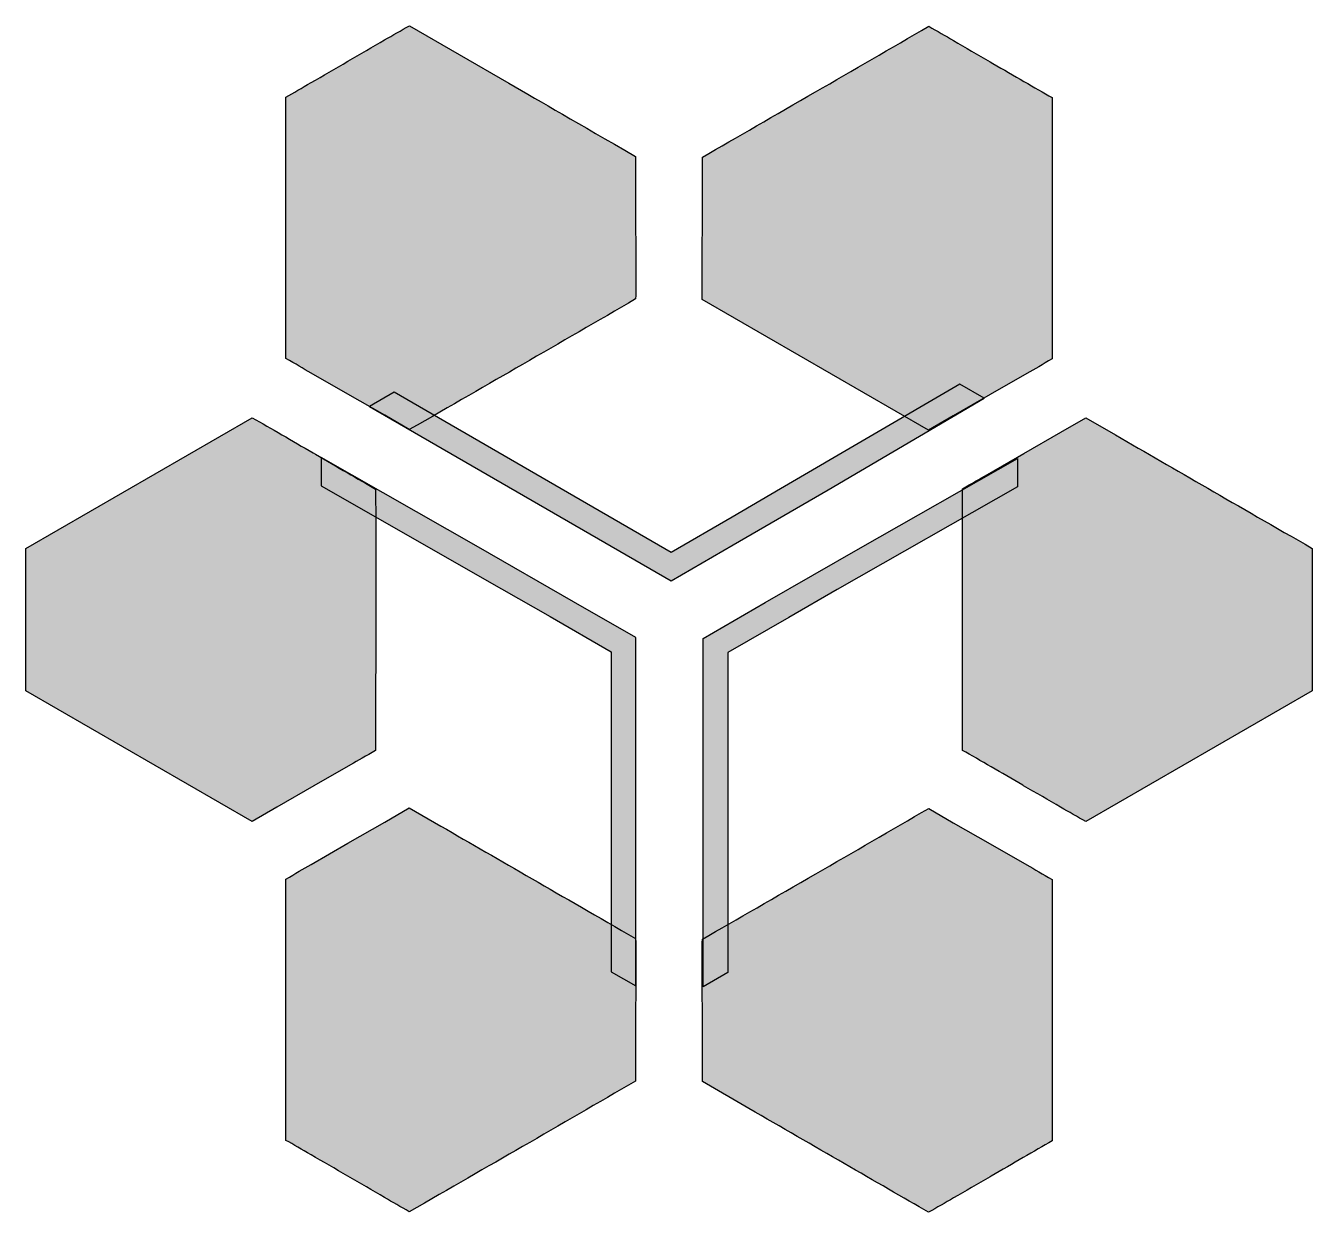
# Model space of a CAD drawing. Header units: centimetres. Extents: x -18.6 to 18.8, y -13 to 11.8.
# Drawn here: x 4.418 to 8.015, y 8.481 to 11.798 of the extents above; entities that cross this region are included whole.
import ezdxf

# ---------------------------------------------------------------- set-up
doc = ezdxf.new("R2010")
doc.units = ezdxf.units.CM
doc.header["$MEASUREMENT"] = 0
doc.layers.add('Layer 1', color=7, linetype='Continuous')

msp = doc.modelspace()

# ---------------------------------------------------------------- hatches: boundary and pattern name
at = {"layer": 'Layer 1', "true_color": 0xd2d3d5}
h = msp.add_hatch(color=254, dxfattribs=at)
edge = h.paths.add_edge_path()
edge.add_spline(control_points=[(5.14518, 11.59855), (5.14518, 11.59855), (5.14513, 10.86805), (5.14513, 10.86805), (5.17147, 10.85254), (5.1945, 10.83914), (5.21547, 10.82705), (5.21547, 10.82705), (5.31843, 10.76816), (5.31843, 10.76816), (5.31843, 10.76816), (5.42136, 10.70889), (5.42136, 10.70889), (5.42136, 10.70889), (5.49032, 10.66894), (5.49032, 10.66894), (5.60727, 10.73598), (5.71075, 10.79557), (5.8066, 10.85093), (5.9122, 10.91194), (6.01775, 10.97308), (6.1232, 11.03421), (6.12337, 11.05946), (6.12343, 11.08651), (6.12342, 11.11455), (6.12341, 11.15282), (6.12325, 11.19307), (6.12312, 11.23329), (6.12312, 11.23329), (6.1231, 11.24116), (6.1231, 11.24116), (6.12288, 11.30835), (6.12267, 11.37526), (6.12305, 11.43265), (5.95822, 11.5276), (5.86163, 11.58343), (5.76834, 11.63736), (5.76834, 11.63736), (5.49037, 11.79803), (5.49037, 11.79803), (5.46713, 11.78484), (5.44391, 11.77152), (5.42083, 11.75817), (5.38771, 11.73903), (5.35291, 11.71878), (5.31816, 11.69854), (5.28343, 11.67834), (5.24866, 11.6581), (5.21552, 11.63896), (5.1899, 11.62416), (5.16602, 11.61043), (5.14518, 11.59855)], knot_values=[0, 0, 0, 0, 0.0588235, 0.0588235, 0.0588235, 0.1176471, 0.1176471, 0.1176471, 0.1764706, 0.1764706, 0.1764706, 0.2352941, 0.2352941, 0.2352941, 0.2941176, 0.2941176, 0.2941176, 0.3529412, 0.3529412, 0.3529412, 0.4117647, 0.4117647, 0.4117647, 0.4705882, 0.4705882, 0.4705882, 0.5294118, 0.5294118, 0.5294118, 0.5882353, 0.5882353, 0.5882353, 0.6470588, 0.6470588, 0.6470588, 0.7058824, 0.7058824, 0.7058824, 0.7647059, 0.7647059, 0.7647059, 0.8235294, 0.8235294, 0.8235294, 0.8823529, 0.8823529, 0.8823529, 0.9411765, 0.9411765, 0.9411765, 1, 1, 1, 1], degree=3, periodic=1)
h = msp.add_hatch(color=254, dxfattribs=at)
edge = h.paths.add_edge_path()
edge.add_spline(control_points=[(7.28767, 10.86649), (7.28767, 10.86649), (7.28763, 11.59699), (7.28763, 11.59699), (7.23954, 11.62435), (7.18103, 11.65839), (7.12228, 11.69255), (7.12228, 11.69255), (7.11466, 11.69698), (7.11466, 11.69698), (7.0799, 11.71722), (7.0451, 11.73748), (7.01199, 11.75662), (6.98896, 11.76992), (6.96584, 11.7832), (6.94259, 11.79639), (6.8372, 11.73529), (6.73174, 11.67416), (6.62622, 11.61317), (6.51264, 11.54753), (6.4052, 11.48556), (6.30976, 11.43083), (6.31013, 11.37349), (6.30993, 11.30668), (6.30971, 11.23959), (6.30971, 11.23959), (6.30969, 11.23173), (6.30969, 11.23173), (6.30956, 11.19153), (6.3094, 11.15127), (6.30939, 11.11299), (6.30938, 11.08493), (6.30945, 11.05786), (6.30961, 11.03259), (6.30961, 11.03259), (6.94238, 10.66732), (6.94238, 10.66732), (6.94238, 10.66732), (7.01145, 10.70733), (7.01145, 10.70733), (7.01145, 10.70733), (7.11439, 10.76661), (7.11439, 10.76661), (7.11439, 10.76661), (7.21734, 10.82549), (7.21734, 10.82549), (7.23845, 10.83768), (7.26135, 10.851), (7.28767, 10.86649)], knot_values=[0, 0, 0, 0, 0.0625, 0.0625, 0.0625, 0.125, 0.125, 0.125, 0.1875, 0.1875, 0.1875, 0.25, 0.25, 0.25, 0.3125, 0.3125, 0.3125, 0.375, 0.375, 0.375, 0.4375, 0.4375, 0.4375, 0.5, 0.5, 0.5, 0.5625, 0.5625, 0.5625, 0.625, 0.625, 0.625, 0.6875, 0.6875, 0.6875, 0.75, 0.75, 0.75, 0.8125, 0.8125, 0.8125, 0.875, 0.875, 0.875, 0.9375, 0.9375, 0.9375, 1, 1, 1, 1], degree=3, periodic=1)
at = {"layer": 'Layer 1', "true_color": 0x373435}
h = msp.add_hatch(color=250, dxfattribs=at)
edge = h.paths.add_edge_path()
edge.add_spline(control_points=[(7.09804, 10.75653), (7.09804, 10.75653), (6.66182, 10.501), (6.66182, 10.501), (6.66182, 10.501), (6.39601, 10.3469), (6.39601, 10.3469), (6.39601, 10.3469), (6.2225, 10.24631), (6.2225, 10.24631), (6.2225, 10.24631), (5.37915, 10.73349), (5.37915, 10.73349), (5.37915, 10.73349), (5.44808, 10.77328), (5.44808, 10.77328), (5.44808, 10.77328), (6.22275, 10.32576), (6.22275, 10.32576), (6.22275, 10.32576), (6.39289, 10.4244), (6.39289, 10.4244), (6.39289, 10.4244), (6.5284, 10.50297), (6.5284, 10.50297), (6.5284, 10.50297), (7.0295, 10.79611), (7.0295, 10.79611), (7.0295, 10.79611), (7.09804, 10.75653), (7.09804, 10.75653)], knot_values=[0, 0, 0, 0, 0.1, 0.1, 0.1, 0.2, 0.2, 0.2, 0.3, 0.3, 0.3, 0.4, 0.4, 0.4, 0.5, 0.5, 0.5, 0.6, 0.6, 0.6, 0.7, 0.7, 0.7, 0.8, 0.8, 0.8, 0.9, 0.9, 0.9, 1, 1, 1, 1], degree=3, periodic=1)
at = {"layer": 'Layer 1', "true_color": 0xd2d3d5}
h = msp.add_hatch(color=254, dxfattribs=at)
edge = h.paths.add_edge_path()
edge.add_spline(control_points=[(5.05082, 10.70225), (5.05082, 10.70225), (4.41805, 10.33686), (4.41805, 10.33686), (4.41844, 10.27894), (4.41823, 10.2113), (4.418, 10.14345), (4.418, 10.14345), (4.41798, 10.13756), (4.41798, 10.13756), (4.41785, 10.09736), (4.4177, 10.05711), (4.41769, 10.01883), (4.41769, 9.99077), (4.41775, 9.96371), (4.41792, 9.93844), (4.41792, 9.93844), (5.05067, 9.57315), (5.05067, 9.57315), (5.05067, 9.57315), (5.11989, 9.61325), (5.11989, 9.61325), (5.11989, 9.61325), (5.22297, 9.67262), (5.22297, 9.67262), (5.22297, 9.67262), (5.3258, 9.73141), (5.3258, 9.73141), (5.34672, 9.74349), (5.36956, 9.75678), (5.39577, 9.77222), (5.39583, 9.82437), (5.39602, 9.85863), (5.39621, 9.99928), (5.39643, 10.16711), (5.39665, 10.335), (5.39603, 10.50277), (5.34719, 10.53056), (5.28775, 10.56514), (5.22814, 10.59982), (5.22814, 10.59982), (5.22116, 10.60389), (5.22116, 10.60389), (5.16244, 10.63804), (5.10378, 10.67218), (5.05082, 10.70225)], knot_values=[0, 0, 0, 0, 0.0666667, 0.0666667, 0.0666667, 0.1333333, 0.1333333, 0.1333333, 0.2, 0.2, 0.2, 0.2666667, 0.2666667, 0.2666667, 0.3333333, 0.3333333, 0.3333333, 0.4, 0.4, 0.4, 0.4666667, 0.4666667, 0.4666667, 0.5333333, 0.5333333, 0.5333333, 0.6, 0.6, 0.6, 0.6666667, 0.6666667, 0.6666667, 0.7333333, 0.7333333, 0.7333333, 0.8, 0.8, 0.8, 0.8666667, 0.8666667, 0.8666667, 0.9333333, 0.9333333, 0.9333333, 1, 1, 1, 1], degree=3, periodic=1)
h = msp.add_hatch(color=254, dxfattribs=at)
edge = h.paths.add_edge_path()
edge.add_spline(control_points=[(7.38194, 9.57296), (7.38194, 9.57296), (8.01475, 9.93834), (8.01475, 9.93834), (8.01437, 9.99629), (8.01459, 10.06394), (8.01481, 10.13178), (8.01481, 10.13178), (8.01483, 10.13764), (8.01483, 10.13764), (8.01496, 10.17784), (8.01511, 10.21809), (8.01512, 10.25637), (8.01513, 10.28442), (8.01506, 10.31146), (8.0149, 10.33673), (7.80078, 10.45978), (7.63333, 10.55664), (7.46514, 10.65388), (7.46514, 10.65388), (7.38198, 10.70197), (7.38198, 10.70197), (7.38198, 10.70197), (7.31245, 10.66169), (7.31245, 10.66169), (7.31245, 10.66169), (7.20889, 10.60203), (7.20889, 10.60203), (7.20889, 10.60203), (7.10657, 10.54353), (7.10657, 10.54353), (7.08585, 10.53157), (7.06319, 10.51839), (7.03695, 10.50293), (7.0376, 10.33495), (7.03736, 10.16682), (7.03713, 9.99875), (7.03713, 9.99875), (7.03711, 9.77224), (7.03711, 9.77224), (7.08628, 9.74426), (7.14613, 9.70943), (7.20604, 9.67454), (7.20604, 9.67454), (7.20789, 9.67347), (7.20789, 9.67347), (7.24297, 9.65306), (7.27812, 9.6326), (7.31158, 9.61326), (7.33496, 9.59976), (7.35842, 9.58629), (7.38194, 9.57296)], knot_values=[0, 0, 0, 0, 0.0588235, 0.0588235, 0.0588235, 0.1176471, 0.1176471, 0.1176471, 0.1764706, 0.1764706, 0.1764706, 0.2352941, 0.2352941, 0.2352941, 0.2941176, 0.2941176, 0.2941176, 0.3529412, 0.3529412, 0.3529412, 0.4117647, 0.4117647, 0.4117647, 0.4705882, 0.4705882, 0.4705882, 0.5294118, 0.5294118, 0.5294118, 0.5882353, 0.5882353, 0.5882353, 0.6470588, 0.6470588, 0.6470588, 0.7058824, 0.7058824, 0.7058824, 0.7647059, 0.7647059, 0.7647059, 0.8235294, 0.8235294, 0.8235294, 0.8823529, 0.8823529, 0.8823529, 0.9411765, 0.9411765, 0.9411765, 1, 1, 1, 1], degree=3, periodic=1)
at = {"layer": 'Layer 1', "true_color": 0x373435}
h = msp.add_hatch(color=250, dxfattribs=at)
edge = h.paths.add_edge_path()
edge.add_spline(control_points=[(5.24393, 10.59064), (5.24393, 10.59064), (5.68334, 10.34061), (5.68334, 10.34061), (5.68334, 10.34061), (5.9497, 10.18748), (5.9497, 10.18748), (5.9497, 10.18748), (6.12356, 10.08751), (6.12356, 10.08751), (6.12356, 10.08751), (6.12333, 9.11356), (6.12333, 9.11356), (6.12333, 9.11356), (6.05441, 9.15335), (6.05441, 9.15335), (6.05441, 9.15335), (6.05464, 10.04799), (6.05464, 10.04799), (6.05464, 10.04799), (5.88415, 10.14602), (5.88415, 10.14602), (5.88415, 10.14602), (5.74834, 10.22409), (5.74834, 10.22409), (5.74834, 10.22409), (5.24393, 10.51149), (5.24393, 10.51149), (5.24393, 10.51149), (5.24393, 10.59064), (5.24393, 10.59064)], knot_values=[0, 0, 0, 0, 0.1, 0.1, 0.1, 0.2, 0.2, 0.2, 0.3, 0.3, 0.3, 0.4, 0.4, 0.4, 0.5, 0.5, 0.5, 0.6, 0.6, 0.6, 0.7, 0.7, 0.7, 0.8, 0.8, 0.8, 0.9, 0.9, 0.9, 1, 1, 1, 1], degree=3, periodic=1)
h = msp.add_hatch(color=250, dxfattribs=at)
edge = h.paths.add_edge_path()
edge.add_spline(control_points=[(7.19135, 10.5885), (7.19135, 10.5885), (6.75194, 10.33847), (6.75194, 10.33847), (6.75194, 10.33847), (6.48558, 10.18534), (6.48558, 10.18534), (6.48558, 10.18534), (6.31172, 10.08536), (6.31172, 10.08536), (6.31172, 10.08536), (6.31195, 9.11141), (6.31195, 9.11141), (6.31195, 9.11141), (6.38087, 9.15121), (6.38087, 9.15121), (6.38087, 9.15121), (6.38064, 10.04585), (6.38064, 10.04585), (6.38064, 10.04585), (6.55113, 10.14388), (6.55113, 10.14388), (6.55113, 10.14388), (6.68694, 10.22195), (6.68694, 10.22195), (6.68694, 10.22195), (7.19135, 10.50934), (7.19135, 10.50934), (7.19135, 10.50934), (7.19135, 10.5885), (7.19135, 10.5885)], knot_values=[0, 0, 0, 0, 0.1, 0.1, 0.1, 0.2, 0.2, 0.2, 0.3, 0.3, 0.3, 0.4, 0.4, 0.4, 0.5, 0.5, 0.5, 0.6, 0.6, 0.6, 0.7, 0.7, 0.7, 0.8, 0.8, 0.8, 0.9, 0.9, 0.9, 1, 1, 1, 1], degree=3, periodic=1)
at = {"layer": 'Layer 1', "true_color": 0xd2d3d5}
h = msp.add_hatch(color=254, dxfattribs=at)
edge = h.paths.add_edge_path()
edge.add_spline(control_points=[(5.14511, 9.41237), (5.14511, 9.41237), (5.14518, 8.68188), (5.14518, 8.68188), (5.16602, 8.67001), (5.1899, 8.65628), (5.21552, 8.64147), (5.24866, 8.62233), (5.28343, 8.6021), (5.31816, 8.58189), (5.35291, 8.56166), (5.38771, 8.5414), (5.42083, 8.52227), (5.44385, 8.50896), (5.46704, 8.49565), (5.49031, 8.48245), (5.60397, 8.54745), (5.70835, 8.60753), (5.80718, 8.66465), (5.91257, 8.72557), (6.01789, 8.78669), (6.12305, 8.84779), (6.12267, 8.90518), (6.12288, 8.9721), (6.1231, 9.03928), (6.1231, 9.03928), (6.12312, 9.04715), (6.12312, 9.04715), (6.12325, 9.08736), (6.1234, 9.12762), (6.12341, 9.1659), (6.12342, 9.19394), (6.12336, 9.22099), (6.12319, 9.24624), (5.91065, 9.36839), (5.74498, 9.46421), (5.57847, 9.56049), (5.57847, 9.56049), (5.49029, 9.61148), (5.49029, 9.61148), (5.49029, 9.61148), (5.42136, 9.57155), (5.42136, 9.57155), (5.42136, 9.57155), (5.31843, 9.51227), (5.31843, 9.51227), (5.31843, 9.51227), (5.21547, 9.45339), (5.21547, 9.45339), (5.19435, 9.44121), (5.17141, 9.42786), (5.14511, 9.41237)], knot_values=[0, 0, 0, 0, 0.0588235, 0.0588235, 0.0588235, 0.1176471, 0.1176471, 0.1176471, 0.1764706, 0.1764706, 0.1764706, 0.2352941, 0.2352941, 0.2352941, 0.2941176, 0.2941176, 0.2941176, 0.3529412, 0.3529412, 0.3529412, 0.4117647, 0.4117647, 0.4117647, 0.4705882, 0.4705882, 0.4705882, 0.5294118, 0.5294118, 0.5294118, 0.5882353, 0.5882353, 0.5882353, 0.6470588, 0.6470588, 0.6470588, 0.7058824, 0.7058824, 0.7058824, 0.7647059, 0.7647059, 0.7647059, 0.8235294, 0.8235294, 0.8235294, 0.8823529, 0.8823529, 0.8823529, 0.9411765, 0.9411765, 0.9411765, 1, 1, 1, 1], degree=3, periodic=1)
h = msp.add_hatch(color=254, dxfattribs=at)
edge = h.paths.add_edge_path()
edge.add_spline(control_points=[(6.44009, 8.77092), (6.62067, 8.66645), (6.80143, 8.56188), (6.94239, 8.48082), (6.9657, 8.49405), (6.98889, 8.50736), (7.01199, 8.52071), (7.0451, 8.53984), (7.0799, 8.56011), (7.11466, 8.58033), (7.11466, 8.58033), (7.11737, 8.58191), (7.11737, 8.58191), (7.17777, 8.61706), (7.23812, 8.65217), (7.2876, 8.68031), (7.2876, 8.68031), (7.28767, 9.41083), (7.28767, 9.41083), (7.26138, 9.42632), (7.23841, 9.43969), (7.21734, 9.45184), (7.21734, 9.45184), (7.11439, 9.51071), (7.11439, 9.51071), (7.11439, 9.51071), (7.01145, 9.56999), (7.01145, 9.56999), (7.01145, 9.56999), (6.94257, 9.60989), (6.94257, 9.60989), (6.83746, 9.54882), (6.73217, 9.48776), (6.6268, 9.42689), (6.51413, 9.36181), (6.40733, 9.30032), (6.30962, 9.24441), (6.30946, 9.21923), (6.30939, 9.19228), (6.3094, 9.16434), (6.30941, 9.12606), (6.30956, 9.08581), (6.30969, 9.04559), (6.30969, 9.04559), (6.30971, 9.03772), (6.30971, 9.03772), (6.30993, 8.97055), (6.31014, 8.90368), (6.30976, 8.8463), (6.30976, 8.8463), (6.44009, 8.77092), (6.44009, 8.77092)], knot_values=[0, 0, 0, 0, 0.0588235, 0.0588235, 0.0588235, 0.1176471, 0.1176471, 0.1176471, 0.1764706, 0.1764706, 0.1764706, 0.2352941, 0.2352941, 0.2352941, 0.2941176, 0.2941176, 0.2941176, 0.3529412, 0.3529412, 0.3529412, 0.4117647, 0.4117647, 0.4117647, 0.4705882, 0.4705882, 0.4705882, 0.5294118, 0.5294118, 0.5294118, 0.5882353, 0.5882353, 0.5882353, 0.6470588, 0.6470588, 0.6470588, 0.7058824, 0.7058824, 0.7058824, 0.7647059, 0.7647059, 0.7647059, 0.8235294, 0.8235294, 0.8235294, 0.8823529, 0.8823529, 0.8823529, 0.9411765, 0.9411765, 0.9411765, 1, 1, 1, 1], degree=3, periodic=1)

# ---------------------------------------------------------------- linework, layer by layer
at = {"layer": 'Layer 1', "color": 254}
for points, knots in [([(5.14518, 11.59855), (5.14518, 11.59855), (5.14513, 10.86805), (5.14513, 10.86805), (5.17147, 10.85254), (5.1945, 10.83914), (5.21547, 10.82705), (5.21547, 10.82705), (5.31843, 10.76816), (5.31843, 10.76816), (5.31843, 10.76816), (5.42136, 10.70889), (5.42136, 10.70889), (5.42136, 10.70889), (5.49032, 10.66894), (5.49032, 10.66894), (5.60727, 10.73598), (5.71075, 10.79557), (5.8066, 10.85093), (5.9122, 10.91194), (6.01775, 10.97308), (6.1232, 11.03421), (6.12337, 11.05946), (6.12343, 11.08651), (6.12342, 11.11455), (6.12341, 11.15282), (6.12325, 11.19307), (6.12312, 11.23329), (6.12312, 11.23329), (6.1231, 11.24116), (6.1231, 11.24116), (6.12288, 11.30835), (6.12267, 11.37526), (6.12305, 11.43265), (5.95822, 11.5276), (5.86163, 11.58343), (5.76834, 11.63736), (5.76834, 11.63736), (5.49037, 11.79803), (5.49037, 11.79803), (5.46713, 11.78484), (5.44391, 11.77152), (5.42083, 11.75817), (5.38771, 11.73903), (5.35291, 11.71878), (5.31816, 11.69854), (5.28343, 11.67834), (5.24866, 11.6581), (5.21552, 11.63896), (5.1899, 11.62416), (5.16602, 11.61043), (5.14518, 11.59855)], [0, 0, 0, 0, 0.0588235, 0.0588235, 0.0588235, 0.1176471, 0.1176471, 0.1176471, 0.1764706, 0.1764706, 0.1764706, 0.2352941, 0.2352941, 0.2352941, 0.2941176, 0.2941176, 0.2941176, 0.3529412, 0.3529412, 0.3529412, 0.4117647, 0.4117647, 0.4117647, 0.4705882, 0.4705882, 0.4705882, 0.5294118, 0.5294118, 0.5294118, 0.5882353, 0.5882353, 0.5882353, 0.6470588, 0.6470588, 0.6470588, 0.7058824, 0.7058824, 0.7058824, 0.7647059, 0.7647059, 0.7647059, 0.8235294, 0.8235294, 0.8235294, 0.8823529, 0.8823529, 0.8823529, 0.9411765, 0.9411765, 0.9411765, 1, 1, 1, 1]), ([(7.28767, 10.86649), (7.28767, 10.86649), (7.28763, 11.59699), (7.28763, 11.59699), (7.23954, 11.62435), (7.18103, 11.65839), (7.12228, 11.69255), (7.12228, 11.69255), (7.11466, 11.69698), (7.11466, 11.69698), (7.0799, 11.71722), (7.0451, 11.73748), (7.01199, 11.75662), (6.98896, 11.76992), (6.96584, 11.7832), (6.94259, 11.79639), (6.8372, 11.73529), (6.73174, 11.67416), (6.62622, 11.61317), (6.51264, 11.54753), (6.4052, 11.48556), (6.30976, 11.43083), (6.31013, 11.37349), (6.30993, 11.30668), (6.30971, 11.23959), (6.30971, 11.23959), (6.30969, 11.23173), (6.30969, 11.23173), (6.30956, 11.19153), (6.3094, 11.15127), (6.30939, 11.11299), (6.30938, 11.08493), (6.30945, 11.05786), (6.30961, 11.03259), (6.30961, 11.03259), (6.94238, 10.66732), (6.94238, 10.66732), (6.94238, 10.66732), (7.01145, 10.70733), (7.01145, 10.70733), (7.01145, 10.70733), (7.11439, 10.76661), (7.11439, 10.76661), (7.11439, 10.76661), (7.21734, 10.82549), (7.21734, 10.82549), (7.23845, 10.83768), (7.26135, 10.851), (7.28767, 10.86649)], [0, 0, 0, 0, 0.0625, 0.0625, 0.0625, 0.125, 0.125, 0.125, 0.1875, 0.1875, 0.1875, 0.25, 0.25, 0.25, 0.3125, 0.3125, 0.3125, 0.375, 0.375, 0.375, 0.4375, 0.4375, 0.4375, 0.5, 0.5, 0.5, 0.5625, 0.5625, 0.5625, 0.625, 0.625, 0.625, 0.6875, 0.6875, 0.6875, 0.75, 0.75, 0.75, 0.8125, 0.8125, 0.8125, 0.875, 0.875, 0.875, 0.9375, 0.9375, 0.9375, 1, 1, 1, 1]), ([(5.05082, 10.70225), (5.05082, 10.70225), (4.41805, 10.33686), (4.41805, 10.33686), (4.41844, 10.27894), (4.41823, 10.2113), (4.418, 10.14345), (4.418, 10.14345), (4.41798, 10.13756), (4.41798, 10.13756), (4.41785, 10.09736), (4.4177, 10.05711), (4.41769, 10.01883), (4.41769, 9.99077), (4.41775, 9.96371), (4.41792, 9.93844), (4.41792, 9.93844), (5.05067, 9.57315), (5.05067, 9.57315), (5.05067, 9.57315), (5.11989, 9.61325), (5.11989, 9.61325), (5.11989, 9.61325), (5.22297, 9.67262), (5.22297, 9.67262), (5.22297, 9.67262), (5.3258, 9.73141), (5.3258, 9.73141), (5.34672, 9.74349), (5.36956, 9.75678), (5.39577, 9.77222), (5.39583, 9.82437), (5.39602, 9.85863), (5.39621, 9.99928), (5.39643, 10.16711), (5.39665, 10.335), (5.39603, 10.50277), (5.34719, 10.53056), (5.28775, 10.56514), (5.22814, 10.59982), (5.22814, 10.59982), (5.22116, 10.60389), (5.22116, 10.60389), (5.16244, 10.63804), (5.10378, 10.67218), (5.05082, 10.70225)], [0, 0, 0, 0, 0.0666667, 0.0666667, 0.0666667, 0.1333333, 0.1333333, 0.1333333, 0.2, 0.2, 0.2, 0.2666667, 0.2666667, 0.2666667, 0.3333333, 0.3333333, 0.3333333, 0.4, 0.4, 0.4, 0.4666667, 0.4666667, 0.4666667, 0.5333333, 0.5333333, 0.5333333, 0.6, 0.6, 0.6, 0.6666667, 0.6666667, 0.6666667, 0.7333333, 0.7333333, 0.7333333, 0.8, 0.8, 0.8, 0.8666667, 0.8666667, 0.8666667, 0.9333333, 0.9333333, 0.9333333, 1, 1, 1, 1]), ([(7.38194, 9.57296), (7.38194, 9.57296), (8.01475, 9.93834), (8.01475, 9.93834), (8.01437, 9.99629), (8.01459, 10.06394), (8.01481, 10.13178), (8.01481, 10.13178), (8.01483, 10.13764), (8.01483, 10.13764), (8.01496, 10.17784), (8.01511, 10.21809), (8.01512, 10.25637), (8.01513, 10.28442), (8.01506, 10.31146), (8.0149, 10.33673), (7.80078, 10.45978), (7.63333, 10.55664), (7.46514, 10.65388), (7.46514, 10.65388), (7.38198, 10.70197), (7.38198, 10.70197), (7.38198, 10.70197), (7.31245, 10.66169), (7.31245, 10.66169), (7.31245, 10.66169), (7.20889, 10.60203), (7.20889, 10.60203), (7.20889, 10.60203), (7.10657, 10.54353), (7.10657, 10.54353), (7.08585, 10.53157), (7.06319, 10.51839), (7.03695, 10.50293), (7.0376, 10.33495), (7.03736, 10.16682), (7.03713, 9.99875), (7.03713, 9.99875), (7.03711, 9.77224), (7.03711, 9.77224), (7.08628, 9.74426), (7.14613, 9.70943), (7.20604, 9.67454), (7.20604, 9.67454), (7.20789, 9.67347), (7.20789, 9.67347), (7.24297, 9.65306), (7.27812, 9.6326), (7.31158, 9.61326), (7.33496, 9.59976), (7.35842, 9.58629), (7.38194, 9.57296)], [0, 0, 0, 0, 0.0588235, 0.0588235, 0.0588235, 0.1176471, 0.1176471, 0.1176471, 0.1764706, 0.1764706, 0.1764706, 0.2352941, 0.2352941, 0.2352941, 0.2941176, 0.2941176, 0.2941176, 0.3529412, 0.3529412, 0.3529412, 0.4117647, 0.4117647, 0.4117647, 0.4705882, 0.4705882, 0.4705882, 0.5294118, 0.5294118, 0.5294118, 0.5882353, 0.5882353, 0.5882353, 0.6470588, 0.6470588, 0.6470588, 0.7058824, 0.7058824, 0.7058824, 0.7647059, 0.7647059, 0.7647059, 0.8235294, 0.8235294, 0.8235294, 0.8823529, 0.8823529, 0.8823529, 0.9411765, 0.9411765, 0.9411765, 1, 1, 1, 1]), ([(5.14511, 9.41237), (5.14511, 9.41237), (5.14518, 8.68188), (5.14518, 8.68188), (5.16602, 8.67001), (5.1899, 8.65628), (5.21552, 8.64147), (5.24866, 8.62233), (5.28343, 8.6021), (5.31816, 8.58189), (5.35291, 8.56166), (5.38771, 8.5414), (5.42083, 8.52227), (5.44385, 8.50896), (5.46704, 8.49565), (5.49031, 8.48245), (5.60397, 8.54745), (5.70835, 8.60753), (5.80718, 8.66465), (5.91257, 8.72557), (6.01789, 8.78669), (6.12305, 8.84779), (6.12267, 8.90518), (6.12288, 8.9721), (6.1231, 9.03928), (6.1231, 9.03928), (6.12312, 9.04715), (6.12312, 9.04715), (6.12325, 9.08736), (6.1234, 9.12762), (6.12341, 9.1659), (6.12342, 9.19394), (6.12336, 9.22099), (6.12319, 9.24624), (5.91065, 9.36839), (5.74498, 9.46421), (5.57847, 9.56049), (5.57847, 9.56049), (5.49029, 9.61148), (5.49029, 9.61148), (5.49029, 9.61148), (5.42136, 9.57155), (5.42136, 9.57155), (5.42136, 9.57155), (5.31843, 9.51227), (5.31843, 9.51227), (5.31843, 9.51227), (5.21547, 9.45339), (5.21547, 9.45339), (5.19435, 9.44121), (5.17141, 9.42786), (5.14511, 9.41237)], [0, 0, 0, 0, 0.0588235, 0.0588235, 0.0588235, 0.1176471, 0.1176471, 0.1176471, 0.1764706, 0.1764706, 0.1764706, 0.2352941, 0.2352941, 0.2352941, 0.2941176, 0.2941176, 0.2941176, 0.3529412, 0.3529412, 0.3529412, 0.4117647, 0.4117647, 0.4117647, 0.4705882, 0.4705882, 0.4705882, 0.5294118, 0.5294118, 0.5294118, 0.5882353, 0.5882353, 0.5882353, 0.6470588, 0.6470588, 0.6470588, 0.7058824, 0.7058824, 0.7058824, 0.7647059, 0.7647059, 0.7647059, 0.8235294, 0.8235294, 0.8235294, 0.8823529, 0.8823529, 0.8823529, 0.9411765, 0.9411765, 0.9411765, 1, 1, 1, 1]), ([(6.44009, 8.77092), (6.62067, 8.66645), (6.80143, 8.56188), (6.94239, 8.48082), (6.9657, 8.49405), (6.98889, 8.50736), (7.01199, 8.52071), (7.0451, 8.53984), (7.0799, 8.56011), (7.11466, 8.58033), (7.11466, 8.58033), (7.11737, 8.58191), (7.11737, 8.58191), (7.17777, 8.61706), (7.23812, 8.65217), (7.2876, 8.68031), (7.2876, 8.68031), (7.28767, 9.41083), (7.28767, 9.41083), (7.26138, 9.42632), (7.23841, 9.43969), (7.21734, 9.45184), (7.21734, 9.45184), (7.11439, 9.51071), (7.11439, 9.51071), (7.11439, 9.51071), (7.01145, 9.56999), (7.01145, 9.56999), (7.01145, 9.56999), (6.94257, 9.60989), (6.94257, 9.60989), (6.83746, 9.54882), (6.73217, 9.48776), (6.6268, 9.42689), (6.51413, 9.36181), (6.40733, 9.30032), (6.30962, 9.24441), (6.30946, 9.21923), (6.30939, 9.19228), (6.3094, 9.16434), (6.30941, 9.12606), (6.30956, 9.08581), (6.30969, 9.04559), (6.30969, 9.04559), (6.30971, 9.03772), (6.30971, 9.03772), (6.30993, 8.97055), (6.31014, 8.90368), (6.30976, 8.8463), (6.30976, 8.8463), (6.44009, 8.77092), (6.44009, 8.77092)], [0, 0, 0, 0, 0.0588235, 0.0588235, 0.0588235, 0.1176471, 0.1176471, 0.1176471, 0.1764706, 0.1764706, 0.1764706, 0.2352941, 0.2352941, 0.2352941, 0.2941176, 0.2941176, 0.2941176, 0.3529412, 0.3529412, 0.3529412, 0.4117647, 0.4117647, 0.4117647, 0.4705882, 0.4705882, 0.4705882, 0.5294118, 0.5294118, 0.5294118, 0.5882353, 0.5882353, 0.5882353, 0.6470588, 0.6470588, 0.6470588, 0.7058824, 0.7058824, 0.7058824, 0.7647059, 0.7647059, 0.7647059, 0.8235294, 0.8235294, 0.8235294, 0.8823529, 0.8823529, 0.8823529, 0.9411765, 0.9411765, 0.9411765, 1, 1, 1, 1])]:
    msp.add_open_spline(points, degree=3, knots=knots, dxfattribs=at)
at = {"layer": 'Layer 1', "color": 250}
for points in [[(7.09804, 10.75653), (7.09804, 10.75653), (6.66182, 10.501), (6.66182, 10.501), (6.66182, 10.501), (6.39601, 10.3469), (6.39601, 10.3469), (6.39601, 10.3469), (6.2225, 10.24631), (6.2225, 10.24631), (6.2225, 10.24631), (5.37915, 10.73349), (5.37915, 10.73349), (5.37915, 10.73349), (5.44808, 10.77328), (5.44808, 10.77328), (5.44808, 10.77328), (6.22275, 10.32576), (6.22275, 10.32576), (6.22275, 10.32576), (6.39289, 10.4244), (6.39289, 10.4244), (6.39289, 10.4244), (6.5284, 10.50297), (6.5284, 10.50297), (6.5284, 10.50297), (7.0295, 10.79611), (7.0295, 10.79611), (7.0295, 10.79611), (7.09804, 10.75653), (7.09804, 10.75653)], [(5.24393, 10.59064), (5.24393, 10.59064), (5.68334, 10.34061), (5.68334, 10.34061), (5.68334, 10.34061), (5.9497, 10.18748), (5.9497, 10.18748), (5.9497, 10.18748), (6.12356, 10.08751), (6.12356, 10.08751), (6.12356, 10.08751), (6.12333, 9.11356), (6.12333, 9.11356), (6.12333, 9.11356), (6.05441, 9.15335), (6.05441, 9.15335), (6.05441, 9.15335), (6.05464, 10.04799), (6.05464, 10.04799), (6.05464, 10.04799), (5.88415, 10.14602), (5.88415, 10.14602), (5.88415, 10.14602), (5.74834, 10.22409), (5.74834, 10.22409), (5.74834, 10.22409), (5.24393, 10.51149), (5.24393, 10.51149), (5.24393, 10.51149), (5.24393, 10.59064), (5.24393, 10.59064)], [(7.19135, 10.5885), (7.19135, 10.5885), (6.75194, 10.33847), (6.75194, 10.33847), (6.75194, 10.33847), (6.48558, 10.18534), (6.48558, 10.18534), (6.48558, 10.18534), (6.31172, 10.08536), (6.31172, 10.08536), (6.31172, 10.08536), (6.31195, 9.11141), (6.31195, 9.11141), (6.31195, 9.11141), (6.38087, 9.15121), (6.38087, 9.15121), (6.38087, 9.15121), (6.38064, 10.04585), (6.38064, 10.04585), (6.38064, 10.04585), (6.55113, 10.14388), (6.55113, 10.14388), (6.55113, 10.14388), (6.68694, 10.22195), (6.68694, 10.22195), (6.68694, 10.22195), (7.19135, 10.50934), (7.19135, 10.50934), (7.19135, 10.50934), (7.19135, 10.5885), (7.19135, 10.5885)]]:
    msp.add_open_spline(points, degree=3, knots=[0, 0, 0, 0, 0.1, 0.1, 0.1, 0.2, 0.2, 0.2, 0.3, 0.3, 0.3, 0.4, 0.4, 0.4, 0.5, 0.5, 0.5, 0.6, 0.6, 0.6, 0.7, 0.7, 0.7, 0.8, 0.8, 0.8, 0.9, 0.9, 0.9, 1, 1, 1, 1], dxfattribs=at)

doc.saveas('drawing.dxf')
